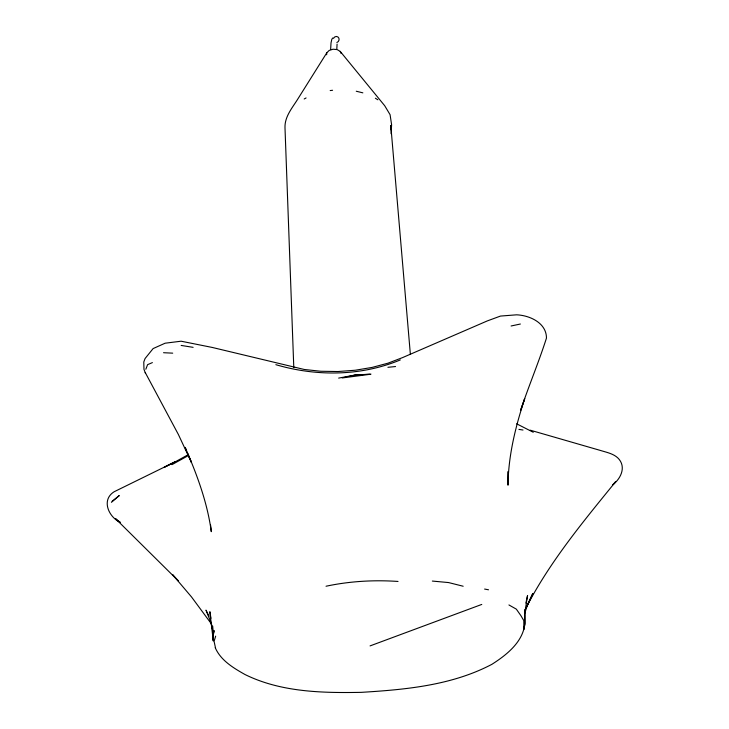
<?xml version="1.0" encoding="UTF-8"?>
<svg xmlns="http://www.w3.org/2000/svg" width="729" height="729" viewBox="0 0 729 729"><rect width="100%" height="100%" fill="white"/><g stroke="black" fill="none" stroke-linecap="round" stroke-linejoin="round"><path stroke-width="1.09" d="M390.762 129.716L390.79 125.397L410.363 354.276M330.656 49.253L331.012 42.92L331.832 39.229L332.852 37.926M326.647 54.775L326.747 52.88L329.144 50.447L333.035 49.217L337.181 49.59L340.243 51.44L384.693 105.714L390.079 114.672L391.61 124.805L391.108 133.762M336.825 48.77L337.08 44.086M524.762 624.726C522.237 642.65 506.318 655.107 491.947 664.292C451.889 685.397 405.743 689.634 361.274 692.35C322.109 693.06 280.875 692.204 245.026 674.535C233.435 668.001 220.714 660.428 215.228 647.662M524.588 625.491L523.768 629.464L524.916 623.377L524.543 609.872L524.634 624.525L524.953 612.05L527.559 595.465L525.882 603.074M215.656 636.135L214.08 641.374L215.538 648.054M524.661 613.426L527.067 606.236L532.771 593.57L526.666 606.346M525.764 608.405C549.484 562.15 582.981 521.873 615.622 481.732L612.843 484.685M145.836 369.229L147.595 364.655L152.397 362.605M326.747 52.88L297.45 99.6C291.955 108.293 284.583 116.886 284.993 127.794L293.796 367.626M333.545 38.3L334.693 36.96L336.306 36.45L337.873 36.924L338.903 38.227L339.067 39.949L338.302 41.544L336.862 42.501M612.961 484.657C619.768 479.372 625.263 469.567 620.488 461.302C616.406 454.185 607.685 452.691 600.514 450.476C577.058 443.715 553.621 436.917 530.156 430.165M111.409 502.336L119.283 495.574L112.148 501.251M171.998 464.637L188.556 455.47M173.201 462.97L187.973 454.814M304.193 98.98L306.071 97.959M173.967 462.386L164.253 467.262L174.842 461.967L114.152 491.747C100.966 499.903 108.63 517.089 120.258 522.374L115.446 518.592L178.477 580.995L172.582 574.643L191.499 596.923L211.729 624.325M370.068 645.903L481.769 604.432M400.33 359.926C360.919 376.255 316.514 376.62 275.854 364.682M511.102 325.991L520.378 324.022M326.036 586.234C349.565 581.213 374.032 579.801 398.025 581.45M338.648 378.096L355.333 374.998L370.97 374.123M330.182 90.56L332.579 90.278M387.919 367.298L395.546 366.541M163.542 352.718L172.709 353.155M432.343 581.068L448.59 582.571L463.17 586.234M518.92 429.399L523.003 430.028M181.157 345.428L193.121 347.35M484.603 589.059L488.503 589.788M356.262 91.234L362.851 92.847M516.624 423.795L533.254 432.261M508.924 604.952L516.323 609.134L520.852 615.586L523.796 620.598L523.859 627.414M375.38 98.215L377.841 99.782M145.217 372.492L178.386 434.502L191.445 462.45L187.225 452.39M208.959 616.187L205.988 610.127L210.845 622.284L212.513 629.656M186.387 450.376L185.12 447.36C196.93 474.379 207.309 502.299 211.301 531.669L210.572 525.053M340.243 51.44L340.917 53.263M145.554 373.512L143.968 369.321L143.786 361.994L145.071 358.54L153.117 348.58L165.118 343.204L181.102 341.208L212.267 347.451L304.23 369.466L320.815 371.261L338.019 371.526L355.223 370.232L372.018 367.434L387.937 363.197L402.545 357.611L487.346 320.897L500.495 316.067L516.579 314.819C529.691 315.356 546.495 322.892 546.468 338.074C538.731 362.34 528.735 385.951 520.679 410.145L524.725 398.635C515.558 426.556 508.304 455.661 508.013 485.186L507.749 471.745M210.991 618.31L209.861 611.704L213.232 640.426L212.558 625.892L213.242 640.991M214.053 630.749L212.923 636.809L214.053 630.749M355.333 374.998L342.193 377.95L370.095 374.314L355.333 374.998"/></g></svg>
